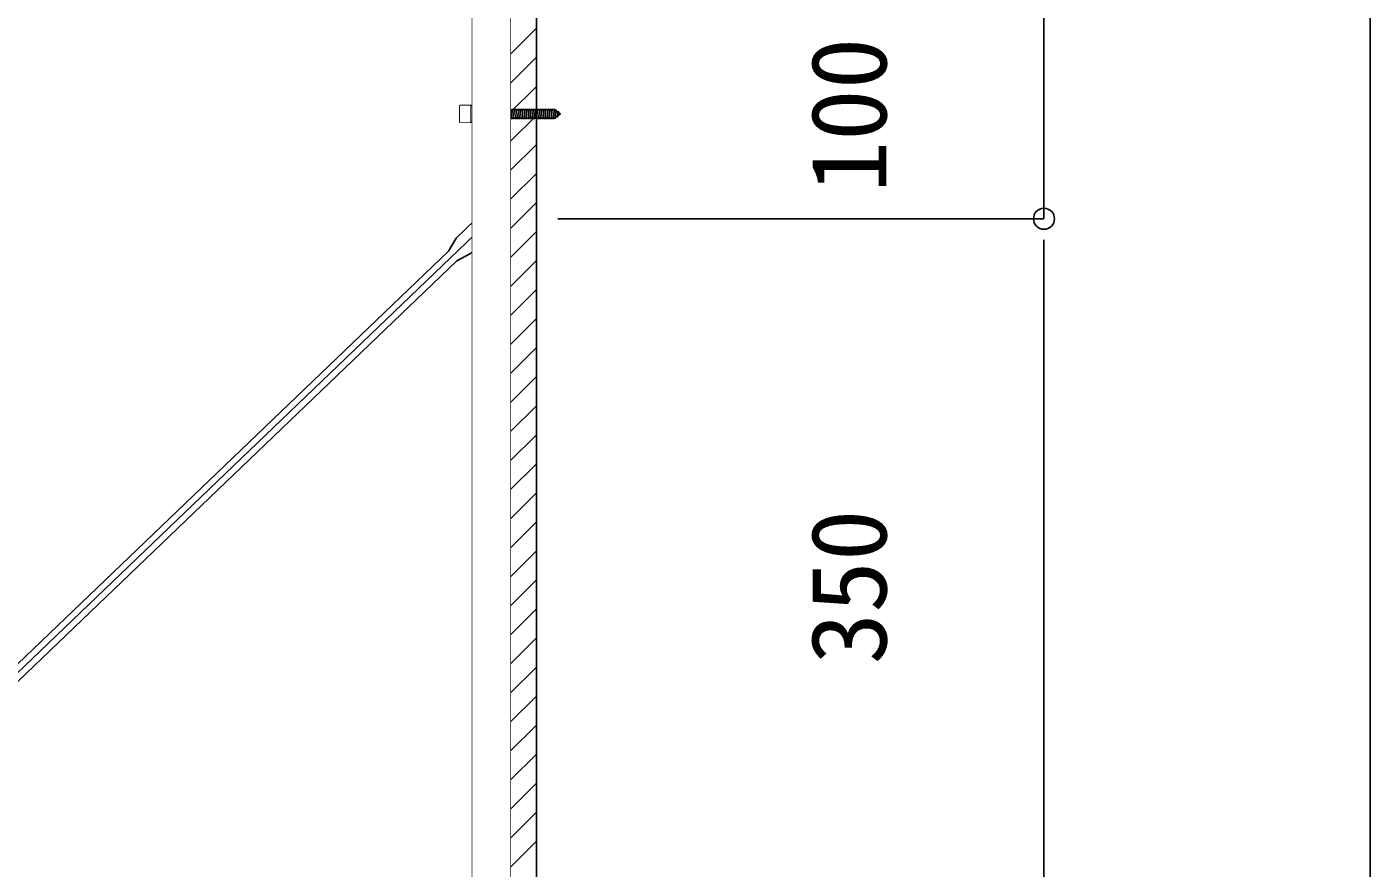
# Model space of a CAD drawing. Units: millimetres, scale not verified. Extents: x -4205 to 4205, y -2975 to 2975.
# Drawn here: x 1487 to 2127, y -1565 to -1164 of the extents above; entities that cross this region are included whole.
import ezdxf
from ezdxf.enums import TextEntityAlignment as Align

# ---------------------------------------------------------------- set-up
doc = ezdxf.new("R2010")
doc.units = ezdxf.units.MM
doc.header["$LTSCALE"] = 20
for name, color, linetype in [('0-0', 7, 'Continuous'), ('0-1', 3, 'Continuous'), ('0-2', 7, 'Continuous')]:
    doc.layers.add(name, color=color, linetype=linetype)
doc.styles.add('ＭＳ ゴシック', font='')
doc.styles.get('ＭＳ ゴシック').set_extended_font_data('MS Gothic')

msp = doc.modelspace()

# ---------------------------------------------------------------- linework, layer by layer
at = {"layer": '0-0'}
for p, q in [((1717.09, -1955.6), (1717.09, 444.4)), ((1717.09, -1955.6), (1717.09, 444.4)), ((1729.59, -1955.6), (1729.59, 444.4)), ((1717.09, -1177.27), (1729.59, -1164.77)), ((1717.09, -1191.11), (1729.59, -1178.61)), ((1717.09, -1204.96), (1729.59, -1192.46)), ((1698.09, -1202.6), (1695.09, -1202.6)), ((1695.79, -1208.6), (1695.79, -1202.6)), ((1696.59, -1208.6), (1696.59, -1202.6)), ((1697.39, -1208.6), (1697.39, -1202.6)), ((1698.09, -1209.6), (1698.09, -1201.6)), ((1738.06, -1203.6), (1699.09, -1203.6)), ((1699.56, -1208.07), (1700.13, -1203.12)), ((1700.27, -1203.65), (1700.13, -1203.12)), ((1700.56, -1208.07), (1701.13, -1203.12)), ((1701.27, -1203.65), (1701.13, -1203.12)), ((1701.56, -1208.07), (1702.13, -1203.12)), ((1702.27, -1203.65), (1702.13, -1203.12)), ((1702.56, -1208.07), (1703.13, -1203.12)), ((1703.27, -1203.65), (1703.13, -1203.12)), ((1703.56, -1208.07), (1704.13, -1203.12)), ((1704.27, -1203.65), (1704.13, -1203.12)), ((1704.56, -1208.07), (1705.13, -1203.12)), ((1705.27, -1203.65), (1705.13, -1203.12)), ((1705.56, -1208.07), (1706.13, -1203.12)), ((1706.27, -1203.65), (1706.13, -1203.12)), ((1706.56, -1208.07), (1707.13, -1203.12)), ((1707.27, -1203.65), (1707.13, -1203.12)), ((1707.56, -1208.07), (1708.13, -1203.12)), ((1708.27, -1203.65), (1708.13, -1203.12)), ((1708.56, -1208.07), (1709.13, -1203.12)), ((1709.27, -1203.65), (1709.13, -1203.12)), ((1709.56, -1208.07), (1710.13, -1203.12)), ((1710.27, -1203.65), (1710.13, -1203.12)), ((1710.56, -1208.07), (1711.13, -1203.12)), ((1711.27, -1203.65), (1711.13, -1203.12)), ((1711.56, -1208.07), (1712.13, -1203.12)), ((1712.27, -1203.65), (1712.13, -1203.12)), ((1712.56, -1208.07), (1713.13, -1203.12)), ((1713.27, -1203.65), (1713.13, -1203.12)), ((1713.56, -1208.07), (1714.13, -1203.12)), ((1714.27, -1203.65), (1714.13, -1203.12)), ((1714.56, -1208.07), (1715.13, -1203.12)), ((1715.27, -1203.65), (1715.13, -1203.12)), ((1715.56, -1208.07), (1716.13, -1203.12)), ((1716.27, -1203.65), (1716.13, -1203.12)), ((1716.56, -1208.07), (1717.13, -1203.12)), ((1717.27, -1203.65), (1717.13, -1203.12)), ((1717.56, -1208.07), (1718.13, -1203.12)), ((1718.27, -1203.65), (1718.13, -1203.12)), ((1718.56, -1208.07), (1719.13, -1203.12)), ((1719.27, -1203.65), (1719.13, -1203.12)), ((1719.56, -1208.07), (1720.13, -1203.12)), ((1720.27, -1203.65), (1720.13, -1203.12)), ((1720.56, -1208.07), (1721.13, -1203.12)), ((1721.27, -1203.65), (1721.13, -1203.12)), ((1721.56, -1208.07), (1722.13, -1203.12)), ((1722.27, -1203.65), (1722.13, -1203.12)), ((1722.56, -1208.07), (1723.13, -1203.12)), ((1723.27, -1203.65), (1723.13, -1203.12)), ((1723.56, -1208.07), (1724.13, -1203.12)), ((1724.27, -1203.65), (1724.13, -1203.12)), ((1724.56, -1208.07), (1725.13, -1203.12)), ((1725.27, -1203.65), (1725.13, -1203.12)), ((1725.56, -1208.07), (1726.13, -1203.12)), ((1726.27, -1203.65), (1726.13, -1203.12)), ((1726.56, -1208.07), (1727.13, -1203.12)), ((1727.27, -1203.65), (1727.13, -1203.12)), ((1727.56, -1208.07), (1728.13, -1203.12)), ((1728.27, -1203.65), (1728.13, -1203.12)), ((1728.56, -1208.07), (1729.13, -1203.12)), ((1729.27, -1203.65), (1729.13, -1203.12)), ((1729.56, -1208.07), (1730.13, -1203.12)), ((1730.27, -1203.65), (1730.13, -1203.12)), ((1730.56, -1208.07), (1731.13, -1203.12)), ((1731.27, -1203.65), (1731.13, -1203.12)), ((1731.56, -1208.07), (1732.13, -1203.12)), ((1732.27, -1203.65), (1732.13, -1203.12)), ((1732.56, -1208.07), (1733.13, -1203.12)), ((1733.27, -1203.65), (1733.13, -1203.12)), ((1733.56, -1208.07), (1734.13, -1203.12)), ((1734.27, -1203.65), (1734.13, -1203.12)), ((1734.56, -1208.07), (1735.13, -1203.12)), ((1735.27, -1203.65), (1735.13, -1203.12)), ((1735.56, -1208.07), (1736.13, -1203.12)), ((1736.27, -1203.65), (1736.13, -1203.12)), ((1736.56, -1208.07), (1737.13, -1203.12)), ((1737.27, -1203.65), (1737.13, -1203.12)), ((1737.56, -1208.07), (1738.13, -1203.12)), ((1741.09, -1205.6), (1738.06, -1203.6)), ((1738.27, -1203.65), (1738.13, -1203.12)), ((1738.58, -1207.9), (1739.05, -1203.72)), ((1739.19, -1204.25), (1739.05, -1203.72)), ((1699.09, -1209.6), (1698.09, -1209.6)), ((1699.56, -1208.07), (1699.42, -1207.55)), ((1700.56, -1208.07), (1700.42, -1207.55)), ((1701.56, -1208.07), (1701.42, -1207.55)), ((1702.56, -1208.07), (1702.42, -1207.55)), ((1703.56, -1208.07), (1703.42, -1207.55)), ((1704.56, -1208.07), (1704.42, -1207.55)), ((1705.56, -1208.07), (1705.42, -1207.55)), ((1706.56, -1208.07), (1706.42, -1207.55)), ((1707.56, -1208.07), (1707.42, -1207.55)), ((1708.56, -1208.07), (1708.42, -1207.55)), ((1709.56, -1208.07), (1709.42, -1207.55)), ((1710.56, -1208.07), (1710.42, -1207.55)), ((1711.56, -1208.07), (1711.42, -1207.55)), ((1712.56, -1208.07), (1712.42, -1207.55)), ((1713.56, -1208.07), (1713.42, -1207.55)), ((1714.56, -1208.07), (1714.42, -1207.55)), ((1715.56, -1208.07), (1715.42, -1207.55)), ((1716.56, -1208.07), (1716.42, -1207.55)), ((1717.09, -1218.8), (1729.59, -1206.3)), ((1717.56, -1208.07), (1717.42, -1207.55)), ((1718.56, -1208.07), (1718.42, -1207.55)), ((1719.56, -1208.07), (1719.42, -1207.55)), ((1720.56, -1208.07), (1720.42, -1207.55)), ((1721.56, -1208.07), (1721.42, -1207.55)), ((1722.56, -1208.07), (1722.42, -1207.55)), ((1723.56, -1208.07), (1723.42, -1207.55)), ((1724.56, -1208.07), (1724.42, -1207.55)), ((1725.56, -1208.07), (1725.42, -1207.55)), ((1726.56, -1208.07), (1726.42, -1207.55)), ((1727.56, -1208.07), (1727.42, -1207.55)), ((1728.56, -1208.07), (1728.42, -1207.55)), ((1729.56, -1208.07), (1729.42, -1207.55)), ((1730.56, -1208.07), (1730.42, -1207.55)), ((1731.56, -1208.07), (1731.42, -1207.55)), ((1732.56, -1208.07), (1732.42, -1207.55)), ((1733.56, -1208.07), (1733.42, -1207.55)), ((1734.56, -1208.07), (1734.42, -1207.55)), ((1735.56, -1208.07), (1735.42, -1207.55)), ((1736.56, -1208.07), (1736.42, -1207.55)), ((1737.56, -1208.07), (1737.42, -1207.55)), ((1738.58, -1207.9), (1738.44, -1207.38)), ((1739.66, -1207.28), (1739.52, -1206.76)), ((1739.66, -1207.28), (1739.98, -1204.26)), ((1740.12, -1204.79), (1739.98, -1204.26)), ((1717.09, -1232.65), (1729.59, -1220.15)), ((1717.09, -1246.49), (1729.59, -1233.99)), ((1717.09, -1260.34), (1729.59, -1247.84)), ((1717.09, -1274.18), (1729.59, -1261.68)), ((1717.09, -1288.03), (1729.59, -1275.53)), ((1717.09, -1301.87), (1729.59, -1289.37)), ((1717.09, -1315.71), (1729.59, -1303.21)), ((1717.09, -1329.56), (1729.59, -1317.06)), ((1717.09, -1343.4), (1729.59, -1330.9)), ((1717.09, -1357.25), (1729.59, -1344.75)), ((1717.09, -1371.09), (1729.59, -1358.59)), ((1717.09, -1384.94), (1729.59, -1372.44)), ((1717.09, -1398.78), (1729.59, -1386.28)), ((1717.09, -1412.63), (1729.59, -1400.13)), ((1717.09, -1426.47), (1729.59, -1413.97)), ((1717.09, -1440.32), (1729.59, -1427.82)), ((1717.09, -1454.16), (1729.59, -1441.66)), ((1717.09, -1468.01), (1729.59, -1455.51)), ((1717.09, -1481.85), (1729.59, -1469.35)), ((1717.09, -1495.69), (1729.59, -1483.19)), ((1717.09, -1509.54), (1729.59, -1497.04)), ((1717.09, -1523.38), (1729.59, -1510.88)), ((1717.09, -1537.23), (1729.59, -1524.73)), ((1717.09, -1551.07), (1729.59, -1538.57)), ((1717.09, -1564.92), (1729.59, -1552.42))]:
    msp.add_line(p, q, dxfattribs=at)
for points in [[(1699.09, 244.4), (1700.09, 244.4), (1700.09, -1755.6), (1699.09, -1755.6)], [(1700.09, 244.4), (1716.09, 244.4), (1716.09, -1755.6), (1700.09, -1755.6)], [(1716.09, 244.4), (1717.09, 244.4), (1717.09, -1755.6), (1716.09, -1755.6)], [(1693.09, -1201.6), (1698.09, -1201.6), (1698.09, -1209.6), (1693.09, -1209.6)], [(1699.09, -1203.6), (1717.09, -1203.6), (1717.09, -1207.6), (1699.09, -1207.6)], [(1705.09, -1255.6), (1705.15, -1255.01), (1705.32, -1254.45), (1705.6, -1253.93), (1705.97, -1253.48), (1706.43, -1253.1), (1706.95, -1252.82), (1707.51, -1252.65), (1708.09, -1252.6), (1708.68, -1252.65), (1709.24, -1252.82), (1709.76, -1253.1), (1710.22, -1253.48), (1710.59, -1253.93), (1710.87, -1254.45), (1711.04, -1255.01), (1711.09, -1255.6), (1711.04, -1256.18), (1710.87, -1256.74), (1710.59, -1257.26), (1710.22, -1257.72), (1709.76, -1258.09), (1709.24, -1258.37), (1708.68, -1258.54), (1708.09, -1258.6), (1707.51, -1258.54), (1706.95, -1258.37), (1706.43, -1258.09), (1705.97, -1257.72), (1705.6, -1257.26), (1705.32, -1256.74), (1705.15, -1256.18)], [(1708.09, -1258.6), (1705.97, -1257.72), (1705.09, -1255.6), (1705.97, -1253.48), (1708.09, -1252.6), (1710.22, -1253.48), (1711.09, -1255.6), (1710.22, -1257.72)], [(1708.09, -1257.6), (1706.68, -1257.01), (1706.09, -1255.6), (1706.68, -1254.18), (1708.09, -1253.6), (1709.51, -1254.18), (1710.09, -1255.6), (1709.51, -1257.01)], [(1708.09, -1257.22), (1706.95, -1256.74), (1706.47, -1255.6), (1706.95, -1254.45), (1708.09, -1253.98), (1709.24, -1254.45), (1709.72, -1255.6), (1709.24, -1256.74)], [(1708.09, -1308.6), (1705.97, -1307.72), (1705.09, -1305.6), (1705.97, -1303.48), (1708.09, -1302.6), (1710.22, -1303.48), (1711.09, -1305.6), (1710.22, -1307.72)], [(1708.09, -1307.6), (1706.68, -1307.01), (1706.09, -1305.6), (1706.68, -1304.18), (1708.09, -1303.6), (1709.51, -1304.18), (1710.09, -1305.6), (1709.51, -1307.01)], [(1708.09, -1307.22), (1706.95, -1306.74), (1706.47, -1305.6), (1706.95, -1304.45), (1708.09, -1303.98), (1709.24, -1304.45), (1709.72, -1305.6), (1709.24, -1306.74)]]:
    msp.add_lwpolyline(points, close=True, dxfattribs=at)
for points in [[(1698.09, -1208.6), (1695.09, -1208.6), (1695.09, -1202.6)], [(1699.09, -1209.6), (1699.09, -1201.6), (1698.09, -1201.6)], [(1741.09, -1205.6), (1738.06, -1207.6), (1699.09, -1207.6)], [(1397.09, -1602.46), (1397.09, -1553.67), (1711.7, -1252.14)], [(1704.63, -1251.99), (1691.27, -1264.83), (1687.67, -1271.02), (1398.36, -1548.3)], [(1402.59, -1552.56), (1691.55, -1275.61), (1698.09, -1272.15), (1711.56, -1259.2), (1712.2, -1258.46), (1712.68, -1257.6), (1712.98, -1256.67), (1713.09, -1255.69), (1713.02, -1254.72), (1712.75, -1253.77), (1712.31, -1252.9), (1711.7, -1252.13), (1710.95, -1251.49), (1710.1, -1251.02), (1709.17, -1250.71), (1708.19, -1250.6), (1707.22, -1250.67), (1706.27, -1250.94)], [(1706.27, -1250.94), (1705.4, -1251.39), (1704.63, -1251.99)]]:
    msp.add_lwpolyline(points, dxfattribs=at)
at = {"layer": '0-1'}
for p, q in [((2127.01, -1735.6), (2127.01, 224.4)), ((1971.53, -1255.6), (1971.53, -1155.6)), ((1739.84, -1255.6), (1971.53, -1255.6)), ((1739.84, -1255.6), (1971.53, -1255.6)), ((1971.53, -1275.6), (1971.53, -1295.59)), ((1971.53, -1585.6), (1971.53, -1275.6))]:
    msp.add_line(p, q, dxfattribs=at)
at = {"layer": '0-2', "color": 3}
msp.add_line((1971.53, -1265.6), (1971.53, -1275.6), dxfattribs=at)
msp.add_line((1971.53, -1265.6), (1971.53, -1275.6), dxfattribs=at)
at = {"layer": '0-2'}
msp.add_lwpolyline([(1971.53, -1260.6), (1972.5, -1260.5), (1973.44, -1260.22), (1974.3, -1259.75), (1975.06, -1259.13), (1975.68, -1258.37), (1976.15, -1257.51), (1976.43, -1256.57), (1976.53, -1255.6), (1976.43, -1254.62), (1976.15, -1253.68), (1975.68, -1252.82), (1975.06, -1252.06), (1974.3, -1251.44), (1973.44, -1250.98), (1972.5, -1250.69), (1971.53, -1250.6), (1970.55, -1250.69), (1969.61, -1250.98), (1968.75, -1251.44), (1967.99, -1252.06), (1967.37, -1252.82), (1966.91, -1253.68), (1966.62, -1254.62), (1966.53, -1255.6), (1966.62, -1256.57), (1966.91, -1257.51), (1967.37, -1258.37), (1967.99, -1259.13), (1968.75, -1259.75), (1969.61, -1260.22), (1970.55, -1260.5)], close=True, dxfattribs=at)
msp.add_lwpolyline([(1971.53, -1260.6), (1972.5, -1260.5), (1973.44, -1260.22), (1974.3, -1259.75), (1975.06, -1259.13), (1975.68, -1258.37), (1976.15, -1257.51), (1976.43, -1256.57), (1976.53, -1255.6), (1976.43, -1254.62), (1976.15, -1253.68), (1975.68, -1252.82), (1975.06, -1252.06), (1974.3, -1251.44), (1973.44, -1250.98), (1972.5, -1250.69), (1971.53, -1250.6), (1970.55, -1250.69), (1969.61, -1250.98), (1968.75, -1251.44), (1967.99, -1252.06), (1967.37, -1252.82), (1966.91, -1253.68), (1966.62, -1254.62), (1966.53, -1255.6), (1966.62, -1256.57), (1966.91, -1257.51), (1967.37, -1258.37), (1967.99, -1259.13), (1968.75, -1259.75), (1969.61, -1260.22), (1970.55, -1260.5)], close=True, dxfattribs=at)

# ---------------------------------------------------------------- texts
at = {"layer": '0-1', "color": 7, "style": 'ＭＳ ゴシック'}
for s, p in [('100', (1907.31, -1243.13)), ('350', (1907.31, -1468.13))]:
    msp.add_text(s, height=36.21, rotation=90, dxfattribs=at).set_placement(p, align=Align.BOTTOM_LEFT)

# ---------------------------------------------------------------- next in the draw order: wipeouts: each hides what was drawn before it
msp.add_wipeout([(1699.09, -1755.6), (1700.09, 244.4), (1700.09, -1755.6), (1700.09, -1755.6)])

# ---------------------------------------------------------------- next in the draw order: wipeouts: each hides what was drawn before it
msp.add_wipeout([(1699.09, 244.4), (1700.09, 244.4), (1699.09, -1755.6), (1699.09, -1755.6)])

# ---------------------------------------------------------------- next in the draw order: wipeouts: each hides what was drawn before it
msp.add_wipeout([(1700.09, -1755.6), (1716.09, 244.4), (1716.09, -1755.6), (1716.09, -1755.6)])

# ---------------------------------------------------------------- next in the draw order: wipeouts: each hides what was drawn before it
msp.add_wipeout([(1700.09, 244.4), (1716.09, 244.4), (1700.09, -1755.6), (1700.09, -1755.6)])

# ---------------------------------------------------------------- next in the draw order: wipeouts: each hides what was drawn before it
for points in [[(1716.09, -1755.6), (1717.09, 244.4), (1717.09, -1755.6), (1717.09, -1755.6)], [(1693.09, -1209.6), (1698.09, -1201.6), (1698.09, -1209.6), (1698.09, -1209.6)]]:
    msp.add_wipeout(points)

# ---------------------------------------------------------------- next in the draw order: wipeouts: each hides what was drawn before it
for points in [[(1716.09, 244.4), (1717.09, 244.4), (1716.09, -1755.6), (1716.09, -1755.6)], [(1693.09, -1201.6), (1698.09, -1201.6), (1693.09, -1209.6), (1693.09, -1209.6)]]:
    msp.add_wipeout(points)

# ---------------------------------------------------------------- next in the draw order: linework, layer by layer
at = {"layer": '0-0'}
msp.add_solid([(1693.09, -1201.6), (1698.09, -1201.6), (1698.09, -1201.6)], dxfattribs=at)

doc.saveas('drawing.dxf')
